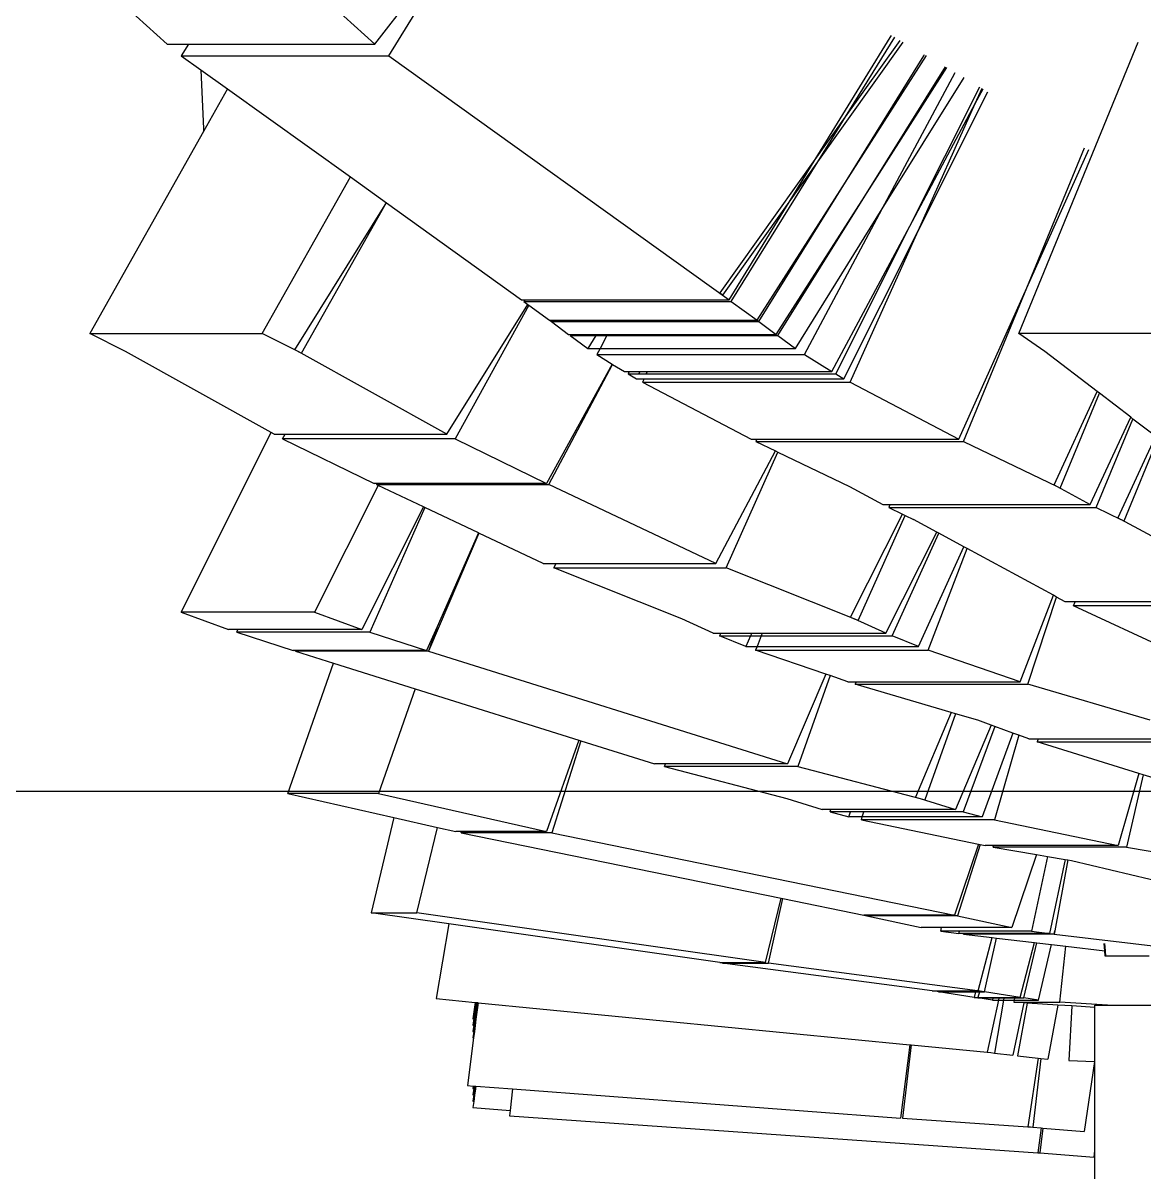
# Model space of a CAD drawing. Extents: x -24961 to 905641, y -154323 to 635957.
# Drawn here: x 394795.7 to 395099.8, y -131311.2 to -130999.6 of the extents above; entities that cross this region are included whole.
import ezdxf

# ---------------------------------------------------------------- set-up
doc = ezdxf.new("R2010")
doc.units = 0
doc.header["$LTSCALE"] = 1000
doc.header["$MEASUREMENT"] = 0
doc.layers.add('DOTE', color=1, linetype='Continuous')

msp = doc.modelspace()

# ---------------------------------------------------------------- linework, layer by layer
for p, q in [((394740.34, -130919.33), (394834.81, -131005.32)), ((394796.65, -130919.33), (394891.12, -131005.32)), ((394891.12, -131005.32), (394918.34, -130970.46)), ((394894.98, -131008.44), (394918.34, -130970.46)), ((394834.81, -131005.32), (394840.59, -131005.32)), ((394840.59, -131005.32), (394838.67, -131008.44)), ((394840.59, -131005.32), (394891.12, -131005.32)), ((395010.63, -131036.63), (395030.99, -131003.53)), ((395011.34, -131037.22), (395034.49, -131004.75)), ((395018.89, -131025.04), (395032.27, -131003.46)), ((395018.89, -131025.04), (395033.69, -131004.29)), ((395030.99, -131003.53), (395031.36, -131002.93)), ((395065.87, -131083.81), (395098.2, -131004.81)), ((394838.67, -131008.44), (394894.98, -131008.44)), ((394838.67, -131008.44), (394843.96, -131012.24)), ((394894.98, -131008.44), (394987.27, -131074.62)), ((395018.82, -131042.72), (395040.78, -131008.42)), ((395018.82, -131042.72), (395040.06, -131008.46)), ((395040.06, -131008.46), (395040.27, -131008.12)), ((395024.06, -131046.53), (395045.93, -131011.42)), ((394843.96, -131012.24), (394843.96, -131012.32)), ((394843.96, -131012.24), (394851.2, -131017.43)), ((394843.96, -131012.32), (394844.66, -131028.32)), ((395024.06, -131046.53), (395046.37, -131011.68)), ((395028.83, -131050), (395048.63, -131012.99)), ((395028.83, -131050), (395051.02, -131014.39)), ((394851.2, -131017.43), (394844.71, -131028.96)), ((394851.2, -131017.43), (394884.55, -131041.34)), ((395036.3, -131054.65), (395055.26, -131016.86)), ((395054.05, -131021.45), (395055.94, -131017.25)), ((395054.05, -131021.45), (395056.21, -131017.42)), ((395038.54, -131055.96), (395057.47, -131018.22)), ((395036.3, -131054.65), (395054.05, -131021.45)), ((395038.54, -131055.96), (395054.05, -131021.45)), ((395010.63, -131036.63), (395018.89, -131025.04)), ((395011.34, -131037.22), (395018.89, -131025.04)), ((394844.71, -131028.96), (394813.82, -131083.81)), ((394844.66, -131028.32), (394844.71, -131028.96)), ((395068, -131071.4), (395083.65, -131033.46)), ((395068, -131071.4), (395084.87, -131033.88)), ((394984.87, -131072.76), (395010.63, -131036.63)), ((394987.85, -131075.11), (395011.34, -131037.22)), ((395003.52, -131048.19), (395010.63, -131036.63)), ((395003.52, -131048.19), (395011.34, -131037.22)), ((394860.63, -131083.81), (394884.55, -131041.34)), ((394884.55, -131041.34), (394894.3, -131048.33)), ((394994.85, -131080.17), (395018.82, -131042.72)), ((394995.37, -131080.55), (395018.82, -131042.72)), ((394869.43, -131088.18), (394893.98, -131048.9)), ((394871.3, -131089.17), (394893.98, -131048.9)), ((394893.98, -131048.9), (394894.3, -131048.33)), ((394893.98, -131048.9), (394894.33, -131048.35)), ((394894.3, -131048.33), (394894.33, -131048.35)), ((394894.33, -131048.35), (394930.96, -131074.62)), ((394985.58, -131073.35), (395003.52, -131048.19)), ((394987.27, -131074.62), (395003.52, -131048.19)), ((395000.05, -131084.04), (395024.06, -131046.53)), ((395000.49, -131084.37), (395024.06, -131046.53)), ((395005.26, -131087.84), (395028.83, -131050)), ((395007.71, -131089.49), (395028.83, -131050)), ((395015.17, -131094.14), (395036.3, -131054.65)), ((395016.18, -131094.75), (395036.3, -131054.65)), ((395018.42, -131096.06), (395038.54, -131055.96)), ((395020.1, -131096.99), (395038.54, -131055.96)), ((394984.87, -131072.76), (394985.58, -131073.35)), ((395049.56, -131112.43), (395068, -131071.4)), ((395050.82, -131113.06), (395068, -131071.4)), ((394910.68, -131111.14), (394932.68, -131075.94)), ((394932.9, -131076.1), (394912.97, -131112.33)), ((394930.96, -131074.62), (394931.85, -131074.62)), ((394931.85, -131074.62), (394931.54, -131075.11)), ((394931.54, -131075.11), (394987.85, -131075.11)), ((394931.54, -131075.11), (394932.68, -131075.94)), ((394931.85, -131074.62), (394987.27, -131074.62)), ((394932.68, -131075.94), (394932.9, -131076.1)), ((394932.9, -131076.1), (394938.54, -131080.17)), ((394987.85, -131075.11), (394994.85, -131080.17)), ((394938.54, -131080.17), (394994.85, -131080.17)), ((394938.54, -131080.17), (394938.8, -131080.36)), ((394994.85, -131080.17), (394995.19, -131080.42)), ((394938.8, -131080.36), (394939.06, -131080.55)), ((394939.06, -131080.55), (394995.37, -131080.55)), ((394939.06, -131080.55), (394943.73, -131084.04)), ((394995.19, -131080.42), (394995.37, -131080.55)), ((394995.37, -131080.55), (395000.05, -131084.04)), ((394813.82, -131083.81), (394860.63, -131083.81)), ((394823.55, -131088.69), (394813.82, -131083.81)), ((394870.36, -131088.69), (394860.63, -131083.81)), ((394943.73, -131084.04), (394944.38, -131084.04)), ((394944.38, -131084.04), (394944.18, -131084.37)), ((394944.18, -131084.37), (394948.95, -131087.84)), ((394944.18, -131084.37), (394951.11, -131084.37)), ((394944.38, -131084.04), (394951.32, -131084.04)), ((394951.11, -131084.37), (394948.95, -131087.84)), ((394951.32, -131084.04), (394951.11, -131084.37)), ((394951.11, -131084.37), (394954.14, -131084.37)), ((394951.32, -131084.04), (394954.32, -131084.04)), ((394954.14, -131084.37), (394952.29, -131087.84)), ((394954.32, -131084.04), (394954.14, -131084.37)), ((394954.14, -131084.37), (395000.49, -131084.37)), ((394954.32, -131084.04), (395000.05, -131084.04)), ((395000.49, -131084.37), (395005.26, -131087.84)), ((395130.3, -131083.81), (395065.87, -131083.81)), ((395072.94, -131088.69), (395065.87, -131083.81)), ((394863.05, -131110.68), (394823.55, -131088.69)), ((394870.36, -131088.69), (394869.43, -131088.18)), ((394870.36, -131088.69), (394871.3, -131089.17)), ((394910.68, -131111.14), (394870.36, -131088.69)), ((394948.95, -131087.84), (394952.29, -131087.84)), ((394952.29, -131087.84), (394951.4, -131089.49)), ((394951.4, -131089.49), (395007.71, -131089.49)), ((394951.4, -131089.49), (394955.56, -131092.08)), ((394952.29, -131087.84), (395005.26, -131087.84)), ((395007.71, -131089.49), (395015.17, -131094.14)), ((395087.12, -131099.55), (395072.94, -131088.69)), ((394955.56, -131092.08), (394937.75, -131124.47)), ((394938.4, -131124.78), (394955.68, -131092.16)), ((394955.56, -131092.08), (394955.68, -131092.16)), ((394955.68, -131092.16), (394958.86, -131094.14)), ((394958.86, -131094.14), (394960.17, -131094.14)), ((394960.17, -131094.14), (394959.87, -131094.75)), ((394959.87, -131094.75), (394962.11, -131096.06)), ((394959.87, -131094.75), (394962.77, -131094.75)), ((394960.17, -131094.14), (394963.08, -131094.14)), ((394963.08, -131094.14), (394962.77, -131094.75)), ((394962.77, -131094.75), (394964.79, -131094.75)), ((394963.08, -131094.14), (394965.07, -131094.14)), ((394965.07, -131094.14), (394964.79, -131094.75)), ((394964.79, -131094.75), (395016.18, -131094.75)), ((394965.07, -131094.14), (395015.17, -131094.14)), ((395016.18, -131094.75), (395018.42, -131096.06)), ((394962.11, -131096.06), (394964.2, -131096.06)), ((394964.2, -131096.06), (394963.79, -131096.99)), ((394963.79, -131096.99), (395020.1, -131096.99)), ((394963.79, -131096.99), (394993.24, -131112.43)), ((394964.2, -131096.06), (395018.42, -131096.06)), ((395020.1, -131096.99), (395049.56, -131112.43)), ((395075.41, -131124.84), (395087.12, -131099.55)), ((395077.12, -131125.71), (395087.72, -131100.01)), ((395087.72, -131100.01), (395087.12, -131099.55)), ((395096.21, -131106.52), (395087.72, -131100.01)), ((395085.26, -131130.15), (395096.21, -131106.52)), ((395086.87, -131130.97), (395096.83, -131106.99)), ((395096.83, -131106.99), (395096.21, -131106.52)), ((395102.24, -131111.14), (395096.83, -131106.99)), ((394838.65, -131159.36), (394863.05, -131110.68)), ((394863.87, -131111.14), (394863.05, -131110.68)), ((394863.87, -131111.14), (394866.82, -131111.14)), ((394866.16, -131112.33), (394866.82, -131111.14)), ((394866.82, -131111.14), (394910.68, -131111.14)), ((395103.25, -131111.14), (395092.73, -131133.77)), ((395094.4, -131134.62), (395104.15, -131111.14)), ((394912.97, -131112.33), (394866.16, -131112.33)), ((394866.16, -131112.33), (394890.94, -131124.47)), ((394912.97, -131112.33), (394937.75, -131124.47)), ((394993.24, -131112.43), (394994.77, -131112.43)), ((394994.77, -131112.43), (394994.51, -131113.06)), ((394994.51, -131113.06), (395050.82, -131113.06)), ((394994.51, -131113.06), (394999.83, -131115.62)), ((394994.77, -131112.43), (395049.56, -131112.43)), ((395050.82, -131113.06), (395076.26, -131125.29)), ((394983.66, -131146.14), (394999.83, -131115.62)), ((394986.49, -131147.37), (395000.53, -131115.96)), ((394999.83, -131115.62), (395000.53, -131115.96)), ((395000.53, -131115.96), (395019.95, -131125.29)), ((394892.03, -131124.99), (394874.81, -131159.36)), ((394891.75, -131124.47), (394890.94, -131124.47)), ((394891.75, -131124.47), (394891.59, -131124.78)), ((394891.59, -131124.78), (394938.4, -131124.78)), ((394892.03, -131124.99), (394891.59, -131124.78)), ((394937.75, -131124.47), (394891.75, -131124.47)), ((394904.33, -131130.8), (394892.03, -131124.99)), ((394983.66, -131146.14), (394938.4, -131124.78)), ((395019.95, -131125.29), (395028.95, -131130.15)), ((395075.41, -131124.84), (395076.26, -131125.29)), ((395076.26, -131125.29), (395077.12, -131125.71)), ((395076.26, -131125.29), (395085.26, -131130.15)), ((394904.33, -131130.8), (394887.65, -131164.09)), ((394904.76, -131131), (394889.84, -131164.84)), ((394904.76, -131131), (394904.33, -131130.8)), ((394919.29, -131137.86), (394904.76, -131131)), ((395020.2, -131160.74), (395034.35, -131132.81)), ((395022.27, -131161.61), (395035, -131133.13)), ((395028.95, -131130.15), (395030.9, -131130.15)), ((395030.9, -131130.15), (395030.56, -131130.97)), ((395030.56, -131130.97), (395086.87, -131130.97)), ((395030.56, -131130.97), (395034.35, -131132.81)), ((395030.9, -131130.15), (395085.26, -131130.15)), ((395034.35, -131132.81), (395035, -131133.13)), ((395035, -131133.13), (395037.25, -131134.21)), ((395086.87, -131130.97), (395093.56, -131134.21)), ((395043.63, -131137.67), (395037.25, -131134.21)), ((395092.73, -131133.77), (395093.56, -131134.21)), ((395093.56, -131134.21), (395094.4, -131134.62)), ((395134.78, -131156.55), (395093.56, -131134.21)), ((394919.42, -131137.92), (394905.72, -131169.99)), ((394919.29, -131137.86), (394908.07, -131163.33)), ((394919.42, -131137.92), (394919.29, -131137.86)), ((394936.85, -131146.14), (394919.42, -131137.92)), ((395029.75, -131165.05), (395043.63, -131137.67)), ((395031.49, -131165.8), (395044.19, -131137.97)), ((395044.19, -131137.97), (395043.63, -131137.67)), ((395050.95, -131141.64), (395044.19, -131137.97)), ((395038.61, -131168.69), (395050.95, -131141.64)), ((395041.27, -131169.68), (395051.84, -131142.12)), ((395051.84, -131142.12), (395050.95, -131141.64)), ((395075.25, -131154.81), (395051.84, -131142.12)), ((394936.85, -131146.14), (394940.23, -131146.14)), ((394940.23, -131146.14), (394939.68, -131147.37)), ((394939.68, -131147.37), (394986.49, -131147.37)), ((394974.41, -131161.2), (394939.68, -131147.37)), ((394940.23, -131146.14), (394983.66, -131146.14)), ((395021.22, -131161.2), (394986.49, -131147.37)), ((395066.26, -131178.23), (395075.25, -131154.81)), ((395076.12, -131155.27), (395075.25, -131154.81)), ((395068.29, -131178.87), (395076.12, -131155.27)), ((395078.47, -131156.55), (395076.12, -131155.27)), ((395081.15, -131156.55), (395078.47, -131156.55)), ((395080.7, -131157.67), (395081.15, -131156.55)), ((395137.01, -131157.67), (395080.7, -131157.67)), ((395107.45, -131170.12), (395080.7, -131157.67)), ((395134.78, -131156.55), (395081.15, -131156.55)), ((394838.65, -131159.36), (394851.5, -131164.09)), ((394874.81, -131159.36), (394838.65, -131159.36)), ((394874.81, -131159.36), (394887.65, -131164.09)), ((394982.94, -131165.05), (394974.41, -131161.2)), ((395020.2, -131160.74), (395021.22, -131161.2)), ((395029.75, -131165.05), (395021.22, -131161.2)), ((395022.27, -131161.61), (395021.22, -131161.2)), ((394854.02, -131164.09), (394851.5, -131164.09)), ((394853.69, -131164.84), (394854.02, -131164.09)), ((394887.65, -131164.09), (394854.02, -131164.09)), ((394908.07, -131163.33), (394905.21, -131169.82)), ((394908.07, -131163.33), (394905.72, -131169.99)), ((394853.69, -131164.84), (394869.05, -131169.82)), ((394889.84, -131164.84), (394853.69, -131164.84)), ((394889.84, -131164.84), (394905.21, -131169.82)), ((394982.94, -131165.05), (394985.02, -131165.05)), ((394985.02, -131165.05), (394984.68, -131165.8)), ((394991.8, -131168.69), (394984.68, -131165.8)), ((394984.68, -131165.8), (394993.12, -131165.8)), ((394985.02, -131165.05), (394993.46, -131165.05)), ((394993.12, -131165.8), (394991.8, -131168.69)), ((394993.46, -131165.05), (394993.12, -131165.8)), ((394993.12, -131165.8), (394995.95, -131165.8)), ((394993.46, -131165.05), (394996.24, -131165.05)), ((394995.95, -131165.8), (394994.84, -131168.69)), ((394996.24, -131165.05), (394995.95, -131165.8)), ((394995.95, -131165.8), (395031.49, -131165.8)), ((394996.24, -131165.05), (395029.75, -131165.05)), ((395038.61, -131168.69), (395031.49, -131165.8)), ((394869.67, -131169.82), (394869.05, -131169.82)), ((394869.6, -131169.99), (394869.67, -131169.82)), ((394878.76, -131169.99), (394869.6, -131169.99)), ((394869.6, -131169.99), (394879.97, -131173.24)), ((394878.76, -131169.82), (394869.67, -131169.82)), ((394878.76, -131169.82), (394878.76, -131169.99)), ((394881.18, -131169.82), (394878.76, -131169.82)), ((394881.12, -131169.99), (394878.76, -131169.99)), ((394881.12, -131169.99), (394881.18, -131169.82)), ((394905.72, -131169.99), (394881.12, -131169.99)), ((394905.21, -131169.82), (394881.18, -131169.82)), ((394905.72, -131169.99), (395003.15, -131200.48)), ((394991.8, -131168.69), (394994.84, -131168.69)), ((394994.84, -131168.69), (394994.46, -131169.68)), ((394994.46, -131169.68), (395041.27, -131169.68)), ((395013.5, -131176.19), (394994.46, -131169.68)), ((394994.84, -131168.69), (395038.61, -131168.69)), ((395066.26, -131178.23), (395041.27, -131169.68)), ((394867.55, -131208.57), (394879.97, -131173.24)), ((394879.97, -131173.24), (394902.14, -131180.18)), ((395013.5, -131176.19), (395003.15, -131200.48)), ((395014.67, -131176.59), (395005.89, -131201.27)), ((395014.67, -131176.59), (395013.5, -131176.19)), ((395019.45, -131178.23), (395014.67, -131176.59)), ((395019.45, -131178.23), (395021.7, -131178.23)), ((395021.7, -131178.23), (395021.48, -131178.87)), ((395021.48, -131178.87), (395068.29, -131178.87)), ((395047.52, -131186.56), (395021.48, -131178.87)), ((395021.7, -131178.23), (395066.26, -131178.23)), ((395101.54, -131188.69), (395068.29, -131178.87)), ((394902.14, -131180.18), (394892.16, -131208.57)), ((394902.14, -131180.18), (394946.5, -131194.06)), ((395047.52, -131186.56), (395037.81, -131209.54)), ((395048.72, -131186.91), (395040.41, -131210.28)), ((395048.72, -131186.91), (395047.52, -131186.56)), ((395054.74, -131188.69), (395048.72, -131186.91)), ((395058.37, -131190.02), (395054.74, -131188.69)), ((395058.37, -131190.02), (395048.7, -131212.92)), ((395059.34, -131190.37), (395050.81, -131213.53)), ((395064.25, -131192.17), (395055.88, -131214.9)), ((395059.34, -131190.37), (395058.37, -131190.02)), ((395064.25, -131192.17), (395059.34, -131190.37)), ((395065.83, -131192.75), (395064.25, -131192.17)), ((394946.5, -131194.06), (394937.76, -131218.9)), ((394947.09, -131194.25), (394939.17, -131219.2)), ((394946.5, -131194.06), (394947.09, -131194.25)), ((394947.09, -131194.25), (394966.99, -131200.48)), ((395065.83, -131192.75), (395059.31, -131215.72)), ((395068.56, -131193.74), (395065.83, -131192.75)), ((395068.56, -131193.74), (395071.14, -131193.74)), ((395071.14, -131193.74), (395070.87, -131194.53)), ((395070.87, -131194.53), (395117.68, -131194.53)), ((395098.4, -131203.11), (395070.87, -131194.53)), ((395071.14, -131193.74), (395115.37, -131193.74)), ((394970.02, -131200.48), (394966.99, -131200.48)), ((394969.74, -131201.27), (394970.02, -131200.48)), ((395005.89, -131201.27), (394969.74, -131201.27)), ((394969.74, -131201.27), (395002.94, -131209.94)), ((395003.15, -131200.48), (394970.02, -131200.48)), ((395005.89, -131201.27), (395039.1, -131209.94)), ((395098.4, -131203.11), (395092.84, -131222.71)), ((395099.61, -131203.48), (395095.07, -131223.13)), ((395099.61, -131203.48), (395098.4, -131203.11)), ((395104.99, -131205.14), (395099.61, -131203.48)), ((394867.55, -131208.57), (394896.33, -131215.09)), ((394892.16, -131208.57), (394867.55, -131208.57)), ((394892.16, -131208.57), (394937.76, -131218.9)), ((395002.94, -131209.94), (395012.54, -131212.92)), ((395037.81, -131209.54), (395039.1, -131209.94)), ((395039.1, -131209.94), (395040.41, -131210.28)), ((395039.1, -131209.94), (395048.7, -131212.92)), ((395014.88, -131212.92), (395012.54, -131212.92)), ((395014.66, -131213.53), (395014.88, -131212.92)), ((395014.66, -131213.53), (395019.73, -131214.9)), ((395020.23, -131213.53), (395014.66, -131213.53)), ((395048.7, -131212.92), (395014.88, -131212.92)), ((395019.73, -131214.9), (395020.23, -131213.53)), ((395023.78, -131213.53), (395020.23, -131213.53)), ((395023.39, -131214.9), (395023.78, -131213.53)), ((395050.81, -131213.53), (395023.78, -131213.53)), ((395050.81, -131213.53), (395055.88, -131214.9)), ((394896.33, -131215.09), (394890.14, -131240.9)), ((394896.33, -131215.09), (394908.14, -131217.77)), ((395023.39, -131214.9), (395019.73, -131214.9)), ((395023.16, -131215.72), (395023.39, -131214.9)), ((395059.31, -131215.72), (395023.16, -131215.72)), ((395023.16, -131215.72), (395054.92, -131222.34)), ((395055.88, -131214.9), (395023.39, -131214.9)), ((395059.31, -131215.72), (395092.84, -131222.71)), ((394902.6, -131240.9), (394908.14, -131217.77)), ((394908.14, -131217.77), (394913.15, -131218.9)), ((394914.65, -131218.9), (394913.15, -131218.9)), ((394914.56, -131219.2), (394914.65, -131218.9)), ((394939.17, -131219.2), (394914.56, -131219.2)), ((394914.56, -131219.2), (395001.36, -131236.96)), ((394937.76, -131218.9), (394914.65, -131218.9)), ((394939.17, -131219.2), (395048.41, -131241.55)), ((395054.92, -131222.34), (395048.43, -131241.55)), ((395055.39, -131222.44), (395049.27, -131241.73)), ((395054.92, -131222.34), (395055.39, -131222.44)), ((395055.39, -131222.44), (395056.69, -131222.71)), ((395059.01, -131222.71), (395056.69, -131222.71)), ((395058.91, -131223.13), (395059.01, -131222.71)), ((395095.07, -131223.13), (395058.91, -131223.13)), ((395058.91, -131223.13), (395070.68, -131225.13)), ((395092.84, -131222.71), (395059.01, -131222.71)), ((395095.07, -131223.13), (395116.3, -131226.74)), ((395070.68, -131225.13), (395063.99, -131244.94)), ((395073.63, -131225.63), (395069.34, -131245.88)), ((395070.68, -131225.13), (395073.63, -131225.63)), ((395073.63, -131225.63), (395078.48, -131226.46)), ((395078.48, -131226.46), (395074.23, -131246.55)), ((395079.16, -131226.57), (395075.64, -131245.82)), ((395078.48, -131226.46), (395079.16, -131226.57)), ((395079.16, -131226.57), (395080.15, -131226.74)), ((395080.15, -131226.74), (395116.05, -131235.24)), ((394997.18, -131254.44), (395001.36, -131236.96)), ((394997.92, -131254.54), (395001.81, -131237.05)), ((395001.36, -131236.96), (395001.81, -131237.05)), ((395001.81, -131237.05), (395023.82, -131241.55)), ((394890.14, -131240.9), (394902.6, -131240.9)), ((394911.2, -131243.92), (394890.14, -131240.9)), ((394997.18, -131254.44), (394902.6, -131240.9)), ((395048.41, -131241.55), (395023.82, -131241.55)), ((395023.82, -131241.55), (395024.24, -131241.64)), ((395024.24, -131241.64), (395024.66, -131241.73)), ((395049.27, -131241.73), (395024.66, -131241.73)), ((395024.66, -131241.73), (395039.38, -131244.94)), ((395048.41, -131241.55), (395048.43, -131241.55)), ((395048.43, -131241.55), (395048.88, -131241.65)), ((395048.88, -131241.65), (395049.27, -131241.73)), ((395049.27, -131241.73), (395063.99, -131244.94)), ((394911.2, -131243.92), (394907.81, -131264.19)), ((394984.72, -131254.44), (394911.2, -131243.92)), ((395044.93, -131244.94), (395039.38, -131244.94)), ((395044.73, -131245.88), (395044.93, -131244.94)), ((395063.99, -131244.94), (395044.93, -131244.94)), ((395044.73, -131245.88), (395049.62, -131246.55)), ((395049.76, -131245.88), (395044.73, -131245.88)), ((395049.62, -131246.55), (395049.76, -131245.88)), ((395050.9, -131246.55), (395049.62, -131246.55)), ((395069.34, -131245.88), (395049.76, -131245.88)), ((395050.87, -131246.71), (395050.9, -131246.55)), ((395058.87, -131246.71), (395050.87, -131246.71)), ((395050.87, -131246.71), (395058.63, -131247.62)), ((395058.91, -131246.55), (395050.9, -131246.55)), ((395054.83, -131262.08), (395058.63, -131247.62)), ((395056.56, -131262.34), (395059.8, -131247.76)), ((395058.63, -131247.62), (395059.8, -131247.76)), ((395058.87, -131246.71), (395058.91, -131246.55)), ((395060.04, -131246.71), (395058.87, -131246.71)), ((395060.07, -131246.55), (395058.91, -131246.55)), ((395059.8, -131247.76), (395070.11, -131248.98)), ((395060.04, -131246.71), (395060.07, -131246.55)), ((395070.7, -131246.71), (395060.04, -131246.71)), ((395070.74, -131246.55), (395060.07, -131246.55)), ((395069.34, -131245.88), (395074.23, -131246.55)), ((395070.7, -131246.71), (395070.74, -131246.55)), ((395071.35, -131246.71), (395070.7, -131246.71)), ((395071.39, -131246.55), (395070.74, -131246.55)), ((395071.35, -131246.71), (395071.39, -131246.55)), ((395075.43, -131246.71), (395071.35, -131246.71)), ((395074.23, -131246.55), (395071.39, -131246.55)), ((395075.43, -131246.71), (395075.64, -131245.82)), ((395075.48, -131246.71), (395075.43, -131246.71)), ((395075.64, -131245.82), (395075.48, -131246.71)), ((395075.48, -131246.71), (395123.43, -131252.37)), ((395066.2, -131263.87), (395070.11, -131248.98)), ((395067.21, -131264.02), (395070.79, -131249.06)), ((395070.11, -131248.98), (395070.79, -131249.06)), ((395070.79, -131249.06), (395074.75, -131249.52)), ((395071.16, -131264.58), (395074.75, -131249.52)), ((395074.75, -131249.52), (395078.62, -131249.98)), ((395076.99, -131265.18), (395078.62, -131249.98)), ((395078.62, -131249.98), (395089.2, -131251.23)), ((395089.2, -131251.23), (395089.04, -131249.27)), ((395089.31, -131252.69), (395089.2, -131251.23)), ((395089.2, -131251.23), (395089.37, -131251.25)), ((395089.37, -131251.25), (395089.21, -131249.28)), ((395089.48, -131252.65), (395089.37, -131251.25)), ((394984.72, -131254.44), (394985.48, -131254.44)), ((394985.48, -131254.44), (394985.46, -131254.54)), ((394985.46, -131254.54), (394997.92, -131254.54)), ((395042.37, -131262.08), (394985.46, -131254.54)), ((394985.48, -131254.44), (394997.18, -131254.44)), ((395054.68, -131262.08), (394997.92, -131254.54)), ((395089.48, -131252.65), (395089.31, -131252.69)), ((395101.25, -131252.69), (395089.31, -131252.69)), ((395100.99, -131252.65), (395089.48, -131252.65)), ((395042.37, -131262.08), (395054.68, -131262.08)), ((395043.24, -131262.22), (395042.37, -131262.08)), ((395044.1, -131262.34), (395043.24, -131262.22)), ((395044.1, -131262.34), (395054.14, -131262.34)), ((395053.74, -131263.87), (395044.1, -131262.34)), ((395054.14, -131262.34), (395053.74, -131263.87)), ((395053.74, -131263.87), (395054.79, -131263.87)), ((395054.14, -131262.34), (395055.16, -131262.34)), ((395054.83, -131262.08), (395054.68, -131262.08)), ((395054.79, -131263.87), (395054.76, -131264.02)), ((395058.7, -131264.58), (395054.76, -131264.02)), ((395054.76, -131264.02), (395058.83, -131264.02)), ((395055.16, -131262.34), (395054.79, -131263.87)), ((395054.79, -131263.87), (395066.2, -131263.87)), ((395056.43, -131262.34), (395054.83, -131262.08)), ((395055.16, -131262.34), (395056.43, -131262.34)), ((395056.43, -131262.34), (395056.56, -131262.34)), ((395066.2, -131263.87), (395056.56, -131262.34)), ((395058.83, -131264.02), (395058.7, -131264.58)), ((395058.83, -131264.02), (395060.43, -131264.02)), ((395060.43, -131264.02), (395060.31, -131264.58)), ((395060.43, -131264.02), (395061.77, -131264.02)), ((395061.77, -131264.02), (395061.67, -131264.58)), ((395061.77, -131264.02), (395064.65, -131264.02)), ((395064.65, -131264.02), (395064.59, -131264.58)), ((395064.65, -131264.02), (395067.21, -131264.02)), ((395071.16, -131264.58), (395067.21, -131264.02)), ((394907.81, -131264.19), (394918.35, -131265.22)), ((394918.35, -131265.22), (394917.78, -131269.69)), ((394918.56, -131265.24), (394918, -131269.7)), ((394918.78, -131265.26), (394918.21, -131269.72)), ((394918.35, -131265.22), (394918.56, -131265.24)), ((394919, -131265.28), (394918.43, -131269.74)), ((394918.56, -131265.24), (394918.78, -131265.26)), ((394919.17, -131265.3), (394918.59, -131269.75)), ((394918.78, -131265.26), (394919, -131265.28)), ((394919, -131265.28), (394919.17, -131265.3)), ((394919.17, -131265.3), (395036.33, -131276.71)), ((395060.31, -131264.58), (395057.32, -131278.73)), ((395058.7, -131264.58), (395060.31, -131264.58)), ((395061.67, -131264.58), (395059.27, -131278.95)), ((395060.31, -131264.58), (395061.67, -131264.58)), ((395061.67, -131264.58), (395064.59, -131264.58)), ((395067.22, -131265.36), (395064.21, -131279.58)), ((395064.59, -131264.58), (395064.53, -131265.18)), ((395064.53, -131265.18), (395076.99, -131265.18)), ((395067.22, -131265.36), (395064.53, -131265.18)), ((395064.59, -131264.58), (395071.16, -131264.58)), ((395068.11, -131265.41), (395065.5, -131279.73)), ((395068.11, -131265.41), (395067.22, -131265.36)), ((395076.43, -131265.95), (395068.11, -131265.41)), ((395076.43, -131265.95), (395073.75, -131280.61)), ((395080.26, -131266.19), (395076.43, -131265.95)), ((395089.95, -131266.02), (395076.99, -131265.18)), ((395080.26, -131266.19), (395079.43, -131281)), ((395086.52, -131266.6), (395080.26, -131266.19)), ((395086.52, -131266.02), (395089.95, -131266.02)), ((395086.52, -131266.6), (395086.52, -131266.02)), ((395086.52, -131281.23), (395086.52, -131266.6)), ((395089.95, -131266.02), (395120.98, -131266.02)), ((394917.78, -131269.69), (394918, -131269.7)), ((394918, -131269.7), (394917.78, -131271.41)), ((394918, -131269.7), (394918.21, -131269.72)), ((394918.21, -131269.72), (394918, -131271.42)), ((394918.21, -131269.72), (394918.43, -131269.74)), ((394918.43, -131269.74), (394918.21, -131271.44)), ((394918.59, -131269.75), (394918.37, -131271.45)), ((394918.43, -131269.74), (394918.59, -131269.75)), ((394917.78, -131271.41), (394918, -131271.42)), ((394918, -131271.42), (394917.78, -131273.13)), ((394917.78, -131273.13), (394918, -131273.14)), ((394918, -131273.14), (394917.78, -131274.85)), ((394918.16, -131273.15), (394917.94, -131274.86)), ((394918, -131271.42), (394918.21, -131271.44)), ((394918.21, -131271.44), (394918, -131273.14)), ((394918, -131273.14), (394918.16, -131273.15)), ((394918.37, -131271.45), (394918.16, -131273.15)), ((394918.21, -131271.44), (394918.37, -131271.45)), ((394917.94, -131274.86), (394916.27, -131287.79)), ((394917.78, -131274.85), (394917.94, -131274.86)), ((395036.33, -131276.71), (395033.77, -131296.6)), ((395036.62, -131276.74), (395034.28, -131296.64)), ((395036.33, -131276.71), (395036.62, -131276.74)), ((395036.62, -131276.74), (395057.32, -131278.73)), ((395057.32, -131278.73), (395058.29, -131278.85)), ((395058.29, -131278.85), (395059.27, -131278.95)), ((395059.27, -131278.95), (395064.21, -131279.58)), ((395065.5, -131279.73), (395071.08, -131280.32)), ((395071.08, -131280.32), (395068.34, -131298.96)), ((395071.86, -131280.41), (395069.67, -131299.06)), ((395071.08, -131280.32), (395071.86, -131280.41)), ((395071.86, -131280.41), (395073.75, -131280.61)), ((395079.43, -131281), (395086.4, -131281.23)), ((395086.4, -131281.23), (395083.6, -131300.26)), ((395086.4, -131281.23), (395086.52, -131281.23)), ((395086.52, -131305.5), (395086.52, -131281.23)), ((394916.27, -131287.79), (394917.87, -131287.91)), ((394917.87, -131287.91), (394917.78, -131288.6)), ((394917.78, -131288.6), (394918, -131288.62)), ((394918, -131288.62), (394917.78, -131290.32)), ((394917.87, -131287.91), (394918.08, -131287.93)), ((394918.08, -131287.93), (394918, -131288.62)), ((394918, -131288.62), (394918.21, -131288.63)), ((394918.21, -131288.63), (394918, -131290.34)), ((394918.08, -131287.93), (394918.3, -131287.94)), ((394918.3, -131287.94), (394918.21, -131288.63)), ((394918.21, -131288.63), (394918.43, -131288.65)), ((394918.43, -131288.65), (394918.21, -131290.35)), ((394918.3, -131287.94), (394918.52, -131287.96)), ((394918.52, -131287.96), (394918.43, -131288.65)), ((394918.52, -131287.96), (394928.55, -131288.71)), ((394928.55, -131288.71), (394927.85, -131294.51)), ((394928.55, -131288.71), (395033.77, -131296.6)), ((394917.78, -131290.32), (394918, -131290.34)), ((394918, -131290.34), (394917.78, -131292.04)), ((394917.78, -131292.04), (394918, -131292.06)), ((394918, -131292.06), (394917.78, -131293.76)), ((394918, -131290.34), (394918.21, -131290.35)), ((394918.21, -131290.35), (394918, -131292.06)), ((394917.78, -131293.76), (394927.85, -131294.51)), ((394927.85, -131294.51), (394927.67, -131296)), ((394927.67, -131296), (395070.98, -131306.02)), ((395034.28, -131296.64), (395068.34, -131298.96)), ((395068.34, -131298.96), (395069.01, -131299.01)), ((395069.01, -131299.01), (395069.67, -131299.06)), ((395069.67, -131299.06), (395071.89, -131299.26)), ((395071.89, -131299.26), (395070.98, -131306.02)), ((395072.4, -131299.3), (395071.59, -131306.06)), ((395071.89, -131299.26), (395072.4, -131299.3)), ((395072.4, -131299.3), (395083.6, -131300.26)), ((395070.98, -131306.02), (395071.29, -131306.04)), ((395071.29, -131306.04), (395071.59, -131306.06)), ((395071.59, -131306.06), (395086.29, -131307.21)), ((395086.29, -131307.21), (395086.52, -131305.5)), ((395086.52, -131359.63), (395086.52, -131305.5))]:
    msp.add_line(p, q)
at = {"layer": 'DOTE'}
msp.add_line((393730.13, -131207.9), (442830.81, -131207.9), dxfattribs=at)

doc.saveas('drawing.dxf')
